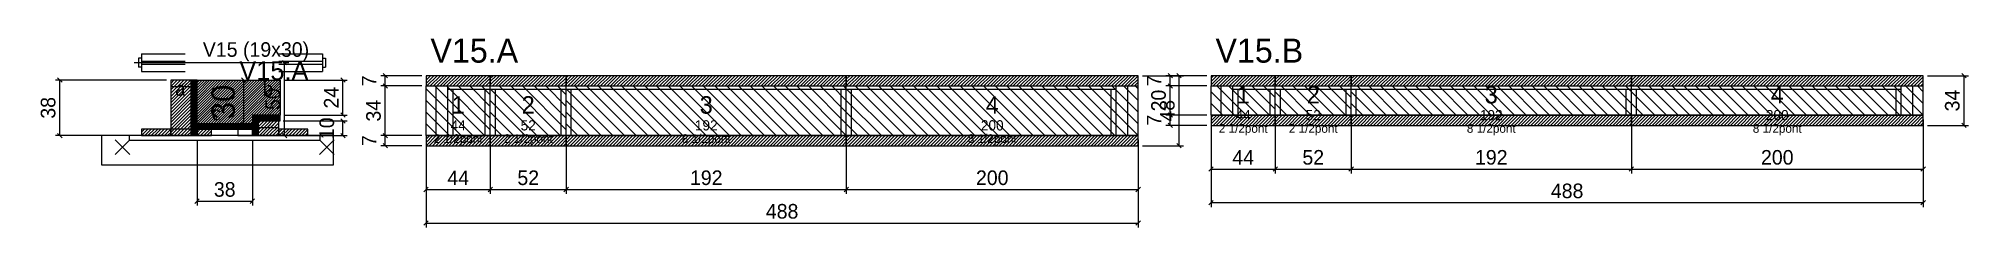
# Model space of a CAD drawing. Extents: x -69 to 1254, y -97 to 32.
import ezdxf
from ezdxf.enums import TextEntityAlignment as Align

# ---------------------------------------------------------------- set-up
doc = ezdxf.new("R2010")
doc.units = 0
for name, color, linetype in [('5', 5, 'Continuous'), ('barrote', 126, 'Continuous'), ('CONCRETO', 251, 'Continuous'), ('COTA', 241, 'Continuous'), ('Cota Seção (2x)', 241, 'Continuous'), ('detalhes', 7, 'Continuous'), ('Hachura', 251, 'Continuous'), ('Madeira', 126, 'Continuous'), ('NOMENCLATURA', 7, 'Continuous'), ('Painéis', 200, 'Continuous'), ('presilha', 224, 'Continuous'), ('Reaproveitamento', 30, 'Continuous'), ('SARR_2.2x7', 40, 'Continuous'), ('SARR_3.5x7', 81, 'Continuous'), ('SCO-___-LAJ', 224, 'Continuous'), ('TENSOR', 224, 'Continuous'), ('texto', 7, 'Continuous'), ('Texto Seção', 7, 'Continuous')]:
    doc.layers.add(name, color=color, linetype=linetype)
doc.dimstyles.new('PAINEL', dxfattribs={"dimtxt": 10, "dimasz": 3, "dimexe": 3, "dimexo": 3, "dimgap": 3, "dimtad": 1, "dimblk": 'OBLIQUE', "dimblk1": 'OBLIQUE', "dimcen": 2.5, "dimclrd": 4, "dimclre": 4, "dimclrt": 240, "dimazin": 3, "dimtfac": 1, "dimtmove": 0, "dimatfit": 3})
doc.dimstyles.new('SECAO2X', dxfattribs={"dimtxt": 16, "dimasz": 3, "dimexe": 3, "dimexo": 3, "dimgap": 3, "dimtad": 1, "dimblk": 'OBLIQUE', "dimblk1": 'OBLIQUE', "dimcen": 2.5, "dimclrd": 4, "dimclre": 4, "dimclrt": 240, "dimazin": 3, "dimtfac": 1, "dimtmove": 0, "dimatfit": 3})

# ---------------------------------------------------------------- blocks, each defined once
blk = doc.blocks.new('_OBLIQUE')
at = {"color": 0, "linetype": 'BYBLOCK'}
blk.add_line((-0.5, -0.5), (0.5, 0.5), dxfattribs=at)

msp = doc.modelspace()

# ---------------------------------------------------------------- hatches: boundary and pattern name
at = {"layer": 'COTA'}
h = msp.add_hatch(dxfattribs=at)
h.set_pattern_fill('ANSI31', scale=0.4)
h.paths.add_polyline_path([(40, -26), (40, 4), (97, 4), (97, -20), (78, -20), (78, -26)])
h = msp.add_hatch(dxfattribs=at)
h.set_pattern_fill('ANSI31', scale=0.5)
h.paths.add_polyline_path([(197, 0), (241, 0), (241, 7), (197, 7)])
h = msp.add_hatch(dxfattribs=at)
h.set_pattern_fill('ANSI31', scale=0.5)
h.paths.add_polyline_path([(241, 0), (293, 0), (293, 7), (241, 7)])
h = msp.add_hatch(dxfattribs=at)
h.set_pattern_fill('ANSI31', scale=0.5)
h.paths.add_polyline_path([(293, 0), (485, 0), (485, 7), (293, 7)])
h = msp.add_hatch(dxfattribs=at)
h.set_pattern_fill('ANSI31', scale=0.5)
h.paths.add_polyline_path([(485, 0), (685, 0), (685, 7), (485, 7)])
h = msp.add_hatch(dxfattribs=at)
h.set_pattern_fill('ANSI31', scale=0.5)
h.paths.add_polyline_path([(735, 0), (779, 0), (779, 7), (735, 7)])
h = msp.add_hatch(dxfattribs=at)
h.set_pattern_fill('ANSI31', scale=0.5)
h.paths.add_polyline_path([(779, 0), (831, 0), (831, 7), (779, 7)])
h = msp.add_hatch(dxfattribs=at)
h.set_pattern_fill('ANSI31', scale=0.5)
h.paths.add_polyline_path([(831, 0), (1023, 0), (1023, 7), (831, 7)])
h = msp.add_hatch(dxfattribs=at)
h.set_pattern_fill('ANSI31', scale=0.5)
h.paths.add_polyline_path([(1023, 0), (1223, 0), (1223, 7), (1023, 7)])
h = msp.add_hatch(dxfattribs=at)
h.set_pattern_fill('ANSI31', scale=0.5)
h.paths.add_polyline_path([(735, -27), (779, -27), (779, -20), (735, -20)])
h = msp.add_hatch(dxfattribs=at)
h.set_pattern_fill('ANSI31', scale=0.5)
h.paths.add_polyline_path([(779, -27), (831, -27), (831, -20), (779, -20)])
h = msp.add_hatch(dxfattribs=at)
h.set_pattern_fill('ANSI31', scale=0.5)
h.paths.add_polyline_path([(831, -27), (1023, -27), (1023, -20), (831, -20)])
h = msp.add_hatch(dxfattribs=at)
h.set_pattern_fill('ANSI31', scale=0.5)
h.paths.add_polyline_path([(1023, -27), (1223, -27), (1223, -20), (1023, -20)])
h = msp.add_hatch(dxfattribs=at)
h.set_pattern_fill('ANSI31', scale=0.5)
h.paths.add_polyline_path([(197, -41), (241, -41), (241, -34), (197, -34)])
h = msp.add_hatch(dxfattribs=at)
h.set_pattern_fill('ANSI31', scale=0.5)
h.paths.add_polyline_path([(241, -41), (293, -41), (293, -34), (241, -34)])
h = msp.add_hatch(dxfattribs=at)
h.set_pattern_fill('ANSI31', scale=0.5)
h.paths.add_polyline_path([(293, -41), (485, -41), (485, -34), (293, -34)])
h = msp.add_hatch(dxfattribs=at)
h.set_pattern_fill('ANSI31', scale=0.5)
h.paths.add_polyline_path([(485, -41), (685, -41), (685, -34), (485, -34)])
at = {"layer": 'Hachura'}
h = msp.add_hatch(dxfattribs=at)
h.set_pattern_fill('ANSI31', scale=0.5)
h.paths.add_polyline_path([(22, -34), (36, -34), (36, 4), (22, 4)])
h = msp.add_hatch(dxfattribs=at)
h.set_pattern_fill('ANSI31', scale=0.5)
h.paths.add_polyline_path([(22, -0.4), (36, -0.4), (36, 4), (22, 4)])
h = msp.add_hatch(dxfattribs=at)
h.set_pattern_fill('SOLID')
h.paths.add_polyline_path([(36, -34), (40, -34), (40, 4), (36, 4)])
h = msp.add_hatch(dxfattribs=at)
h.set_pattern_fill('SOLID')
h.paths.add_polyline_path([(40, -29.6), (78, -29.6), (78, -26), (40, -26)])
h = msp.add_hatch(dxfattribs=at)
h.set_pattern_fill('SOLID')
h.paths.add_polyline_path([(78, -24), (97, -24), (97, -20), (78, -20)])
h = msp.add_hatch(dxfattribs=at)
h.set_pattern_fill('SOLID')
h.paths.add_polyline_path([(78, -34), (82, -34), (82, -24), (78, -24)])
h = msp.add_hatch(dxfattribs=at)
h.set_pattern_fill('ANSI31', scale=0.5)
h.paths.add_polyline_path([(82, -34), (96, -34), (96, -24), (82, -24)])
h = msp.add_hatch(dxfattribs=at)
h.set_pattern_fill('ANSI31', scale=0.5)
h.paths.add_polyline_path([(82, -28.4), (96, -28.4), (96, -24), (82, -24)])
h = msp.add_hatch(dxfattribs=at)
h.set_pattern_fill('ANSI31', scale=0.5)
h.paths.add_polyline_path([(2, -34), (22, -34), (22, -29.6), (2, -29.6)])
h = msp.add_hatch(dxfattribs=at)
h.set_pattern_fill('ANSI31', scale=0.5)
h.paths.add_polyline_path([(40, -34), (50, -34), (50, -29.6), (40, -29.6)])
h = msp.add_hatch(dxfattribs=at)
h.set_pattern_fill('ANSI31', scale=0.5)
h.paths.add_polyline_path([(96, -34), (116, -34), (116, -29.6), (96, -29.6)])

# ---------------------------------------------------------------- linework, layer by layer
for p, q in [((0, 19), (0, 13)), ((2, 19), (0, 19)), ((2, 22), (32, 22)), ((2, 22), (2, 10)), ((2, 17), (32, 17)), ((2, 15), (32, 15)), ((96, 22), (126, 22)), ((96, 17), (126, 17)), ((96, 15), (126, 15)), ((126, 22), (126, 10)), ((126, 19), (128, 19)), ((128, 19), (128, 13)), ((2, 13), (0, 13)), ((2, 10), (32, 10)), ((96, 10), (126, 10)), ((126, 13), (128, 13))]:
    msp.add_line(p, q)
at = {"layer": 'barrote'}
msp.add_lwpolyline([(-25.5, -54), (133.5, -54), (133.5, -34), (-25.5, -34)], close=True, dxfattribs=at)
at = {"layer": 'CONCRETO'}
msp.add_lwpolyline([(40, -26), (40, 4), (97, 4), (97, -20), (78, -20), (78, -26)], close=True, dxfattribs=at)
at = {"layer": 'Madeira'}
for points in [[(22, -34), (36, -34), (36, 4), (22, 4)], [(22, -0.4), (36, -0.4), (36, 4), (22, 4)], [(82, -34), (96, -34), (96, -24), (82, -24)], [(82, -28.4), (96, -28.4), (96, -24), (82, -24)], [(2, -34), (22, -34), (22, -29.6), (2, -29.6)], [(22, -34), (36, -34), (36, -29.6), (22, -29.6)], [(40, -34), (50, -34), (50, -29.6), (40, -29.6)], [(68, -34), (78, -34), (78, -29.6), (68, -29.6)], [(96, -34), (116, -34), (116, -29.6), (96, -29.6)]]:
    msp.add_lwpolyline(points, close=True, dxfattribs=at)
at = {"layer": 'Painéis'}
for p, q in [((197, 0), (241, 0)), ((197, -34), (197, 0)), ((241, -34), (241, 0)), ((241, -34), (241, 0)), ((241, 0), (293, 0)), ((241, -34), (241, 0)), ((293, -34), (293, 0)), ((293, -34), (293, 0)), ((293, 0), (485, 0)), ((293, -34), (293, 0)), ((485, -34), (485, 0)), ((485, -34), (485, 0)), ((485, 0), (685, 0)), ((485, -34), (485, 0)), ((685, -34), (685, 0)), ((735, 0), (779, 0)), ((735, -20), (735, 0)), ((779, -20), (779, 0)), ((779, -20), (779, 0)), ((779, 0), (831, 0)), ((779, -20), (779, 0)), ((831, -20), (831, 0)), ((831, -20), (831, 0)), ((831, 0), (1023, 0)), ((831, -20), (831, 0)), ((1023, -20), (1023, 0)), ((1023, -20), (1023, 0)), ((1023, 0), (1223, 0)), ((1023, -20), (1023, 0)), ((1223, -20), (1223, 0)), ((735, -20), (779, -20)), ((779, -20), (831, -20)), ((831, -20), (1023, -20)), ((1023, -20), (1223, -20)), ((197, -34), (241, -34)), ((241, -34), (293, -34)), ((293, -34), (485, -34)), ((485, -34), (685, -34))]:
    msp.add_line(p, q, dxfattribs=at)
for points in [[(36, -34), (40, -34), (40, 4), (36, 4)], [(40, -29.6), (78, -29.6), (78, -26), (40, -26)], [(78, -24), (97, -24), (97, -20), (78, -20)], [(78, -34), (82, -34), (82, -24), (78, -24)]]:
    msp.add_lwpolyline(points, close=True, dxfattribs=at)
at = {"layer": 'presilha'}
for p, q in [((-16, -47), (-6, -37)), ((-16, -37), (-6, -47)), ((124, -47), (134, -37)), ((124, -37), (134, -47))]:
    msp.add_line(p, q, dxfattribs=at)
at = {"layer": 'Reaproveitamento', "color": 30}
for p, q in [((237, -34), (203, 0)), ((241, -30), (211, 0)), ((241, -22), (219, 0)), ((241, -14), (227, 0)), ((241, -6), (235, 0)), ((281, -34), (247, 0)), ((289, -34), (255, 0)), ((293, -30), (263, 0)), ((293, -22), (271, 0)), ((293, -14), (279, 0)), ((293, -6), (287, 0)), ((333, -34), (299, 0)), ((341, -34), (307, 0)), ((349, -34), (315, 0)), ((357, -34), (323, 0)), ((365, -34), (331, 0)), ((373, -34), (339, 0)), ((381, -34), (347, 0)), ((389, -34), (355, 0)), ((397, -34), (363, 0)), ((405, -34), (371, 0)), ((413, -34), (379, 0)), ((421, -34), (387, 0)), ((429, -34), (395, 0)), ((437, -34), (403, 0)), ((445, -34), (411, 0)), ((453, -34), (419, 0)), ((461, -34), (427, 0)), ((469, -34), (435, 0)), ((477, -34), (443, 0)), ((485, -34), (451, 0)), ((485, -26), (459, 0)), ((485, -18), (467, 0)), ((485, -10), (475, 0)), ((485, -2), (483, 0)), ((525, -34), (491, 0)), ((533, -34), (499, 0)), ((541, -34), (507, 0)), ((549, -34), (515, 0)), ((557, -34), (523, 0)), ((565, -34), (531, 0)), ((573, -34), (539, 0)), ((581, -34), (547, 0)), ((589, -34), (555, 0)), ((597, -34), (563, 0)), ((605, -34), (571, 0)), ((613, -34), (579, 0)), ((621, -34), (587, 0)), ((629, -34), (595, 0)), ((637, -34), (603, 0)), ((645, -34), (611, 0)), ((653, -34), (619, 0)), ((661, -34), (627, 0)), ((669, -34), (635, 0)), ((677, -34), (643, 0)), ((685, -34), (651, 0)), ((685, -26), (659, 0)), ((685, -18), (667, 0)), ((685, -10), (675, 0)), ((685, -2), (683, 0)), ((759, -20), (739, 0)), ((767, -20), (747, 0)), ((775, -20), (755, 0)), ((779, -16), (763, 0)), ((779, -8), (771, 0)), ((779, 0), (779, 0)), ((803, -20), (783, 0)), ((811, -20), (791, 0)), ((819, -20), (799, 0)), ((827, -20), (807, 0)), ((831, -16), (815, 0)), ((831, -8), (823, 0)), ((831, 0), (831, 0)), ((855, -20), (835, 0)), ((863, -20), (843, 0)), ((871, -20), (851, 0)), ((879, -20), (859, 0)), ((887, -20), (867, 0)), ((895, -20), (875, 0)), ((903, -20), (883, 0)), ((911, -20), (891, 0)), ((919, -20), (899, 0)), ((927, -20), (907, 0)), ((935, -20), (915, 0)), ((943, -20), (923, 0)), ((951, -20), (931, 0)), ((959, -20), (939, 0)), ((967, -20), (947, 0)), ((975, -20), (955, 0)), ((983, -20), (963, 0)), ((991, -20), (971, 0)), ((999, -20), (979, 0)), ((1007, -20), (987, 0)), ((1015, -20), (995, 0)), ((1023, -20), (1003, 0)), ((1023, -12), (1011, 0)), ((1023, -4), (1019, 0)), ((1047, -20), (1027, 0)), ((1055, -20), (1035, 0)), ((1063, -20), (1043, 0)), ((1071, -20), (1051, 0)), ((1079, -20), (1059, 0)), ((1087, -20), (1067, 0)), ((1095, -20), (1075, 0)), ((1103, -20), (1083, 0)), ((1111, -20), (1091, 0)), ((1119, -20), (1099, 0)), ((1127, -20), (1107, 0)), ((1135, -20), (1115, 0)), ((1143, -20), (1123, 0)), ((1151, -20), (1131, 0)), ((1159, -20), (1139, 0)), ((1167, -20), (1147, 0)), ((1175, -20), (1155, 0)), ((1183, -20), (1163, 0)), ((1191, -20), (1171, 0)), ((1199, -20), (1179, 0)), ((1207, -20), (1187, 0)), ((1215, -20), (1195, 0)), ((1223, -20), (1203, 0)), ((1223, -12), (1211, 0)), ((1223, -4), (1219, 0)), ((229, -34), (197, -2)), ((221, -34), (197, -10)), ((273, -34), (241, -2)), ((265, -34), (241, -10)), ((325, -34), (293, -2)), ((317, -34), (293, -10)), ((517, -34), (485, -2)), ((509, -34), (485, -10)), ((751, -20), (735, -4)), ((743, -20), (735, -12)), ((795, -20), (779, -4)), ((787, -20), (779, -12)), ((847, -20), (831, -4)), ((839, -20), (831, -12)), ((1039, -20), (1023, -4)), ((1031, -20), (1023, -12)), ((213, -34), (197, -18)), ((205, -34), (197, -26)), ((257, -34), (241, -18)), ((249, -34), (241, -26)), ((309, -34), (293, -18)), ((301, -34), (293, -26)), ((501, -34), (485, -18)), ((493, -34), (485, -26)), ((735, -20), (735, -20)), ((779, -20), (779, -20)), ((831, -20), (831, -20)), ((1023, -20), (1023, -20)), ((197, -34), (197, -34)), ((241, -34), (241, -34)), ((293, -34), (293, -34)), ((485, -34), (485, -34))]:
    msp.add_line(p, q, dxfattribs=at)
at = {"layer": 'SARR_2.2x7'}
for p, q in [((204, -34), (204, 0)), ((678, -34), (678, 0)), ((742, -20), (742, 0)), ((1216, -20), (1216, 0)), ((212, -2.2), (241, -2.2)), ((241, -2.2), (293, -2.2)), ((293, -2.2), (485, -2.2)), ((485, -2.2), (670, -2.2)), ((750, -2.2), (779, -2.2)), ((779, -2.2), (831, -2.2)), ((831, -2.2), (1023, -2.2)), ((1023, -2.2), (1208, -2.2))]:
    msp.add_line(p, q, dxfattribs=at)
at = {"layer": 'SARR_3.5x7'}
for p, q in [((212, -34), (212, 0)), ((241, -34), (241, 0)), ((241, -34), (241, 0)), ((293, -34), (293, 0)), ((293, -34), (293, 0)), ((485, -34), (485, 0)), ((485, -34), (485, 0)), ((670, -34), (670, 0)), ((750, -20), (750, 0)), ((779, -20), (779, 0)), ((779, -20), (779, 0)), ((831, -20), (831, 0)), ((831, -20), (831, 0)), ((1023, -20), (1023, 0)), ((1023, -20), (1023, 0)), ((1208, -20), (1208, 0)), ((215.5, -34), (215.5, -2.2)), ((237.5, -34), (237.5, -2.2)), ((244.5, -34), (244.5, -2.2)), ((289.5, -34), (289.5, -2.2)), ((296.5, -34), (296.5, -2.2)), ((481.5, -34), (481.5, -2.2)), ((488.5, -34), (488.5, -2.2)), ((666.5, -34), (666.5, -2.2)), ((753.5, -20), (753.5, -2.2)), ((775.5, -20), (775.5, -2.2)), ((782.5, -20), (782.5, -2.2)), ((827.5, -20), (827.5, -2.2)), ((834.5, -20), (834.5, -2.2)), ((1019.5, -20), (1019.5, -2.2)), ((1026.5, -20), (1026.5, -2.2)), ((1204.5, -20), (1204.5, -2.2)), ((750, -20), (753.5, -20)), ((775.5, -20), (779, -20)), ((779, -20), (782.5, -20)), ((827.5, -20), (831, -20)), ((831, -20), (834.5, -20)), ((1019.5, -20), (1023, -20)), ((1023, -20), (1026.5, -20)), ((1204.5, -20), (1208, -20)), ((212, -34), (215.5, -34)), ((237.5, -34), (241, -34)), ((241, -34), (244.5, -34)), ((289.5, -34), (293, -34)), ((293, -34), (296.5, -34)), ((481.5, -34), (485, -34)), ((485, -34), (488.5, -34)), ((666.5, -34), (670, -34))]:
    msp.add_line(p, q, dxfattribs=at)
at = {"layer": 'SCO-___-LAJ'}
for points in [[(197, 0), (241, 0), (241, 7), (197, 7)], [(241, 0), (293, 0), (293, 7), (241, 7)], [(293, 0), (485, 0), (485, 7), (293, 7)], [(485, 0), (685, 0), (685, 7), (485, 7)], [(735, 0), (779, 0), (779, 7), (735, 7)], [(779, 0), (831, 0), (831, 7), (779, 7)], [(831, 0), (1023, 0), (1023, 7), (831, 7)], [(1023, 0), (1223, 0), (1223, 7), (1023, 7)], [(735, -27), (779, -27), (779, -20), (735, -20)], [(779, -27), (831, -27), (831, -20), (779, -20)], [(831, -27), (1023, -27), (1023, -20), (831, -20)], [(1023, -27), (1223, -27), (1223, -20), (1023, -20)], [(-6.5, -37.2), (124.5, -37.2), (124.5, -34), (-6.5, -34)], [(197, -41), (241, -41), (241, -34), (197, -34)], [(241, -41), (293, -41), (293, -34), (241, -34)], [(293, -41), (485, -41), (485, -34), (293, -34)], [(485, -41), (685, -41), (685, -34), (485, -34)]]:
    msp.add_lwpolyline(points, close=True, dxfattribs=at)
at = {"layer": 'TENSOR'}
msp.add_line((-3, 16), (95, 16), dxfattribs=at)

# ---------------------------------------------------------------- texts
at = {"layer": '5'}
for s, height, p in [('1', 12, (757, -6)), ('2', 12, (805, -6)), ('3', 12, (927, -6)), ('4', 12, (1123, -6)), ('1', 12, (219, -13)), ('2', 12, (267, -13)), ('3', 12, (389, -13)), ('4', 12, (585, -13)), ('44', 7, (219, -27)), ('52', 7, (267, -27)), ('192', 7, (389, -27)), ('200', 7, (585, -27)), ('44', 7, (757, -20)), ('52', 7, (805, -20)), ('192', 7, (927, -20)), ('200', 7, (1123, -20))]:
    msp.add_text(s, height=height, dxfattribs=at).set_placement(p, align=Align.MIDDLE_CENTER)
at = {"layer": 'detalhes'}
for s, p in [('a', (25, -6.7)), ('b', (85, -6.7)), ('c', (50, -23.5))]:
    msp.add_text(s, height=9.6, dxfattribs=at).set_placement(p)
at = {"layer": 'NOMENCLATURA'}
for s, p in [('V15.A', (200, 16)), ('V15.B', (738, 16))]:
    msp.add_text(s, height=16.5, dxfattribs=at).set_placement(p)
at = {"layer": 'texto', "char_height": 6, "attachment_point": 5}
for s, insert in [('2 1/2pont', (757, -30)), ('2 1/2pont', (805, -30)), ('8 1/2pont', (927, -30)), ('8 1/2pont', (1123, -30)), ('2 1/2pont', (219, -37)), ('2 1/2pont', (267, -37)), ('8 1/2pont', (389, -37)), ('8 1/2pont', (585, -37))]:
    msp.add_mtext(s, dxfattribs=dict(at, insert=insert))
at = {"layer": 'Texto Seção'}
for s, height, p in [('V15 (19x30)', 10, (44, 20)), ('V15.A', 13, (69, 4))]:
    msp.add_text(s, height=height, dxfattribs=at).set_placement(p)

# ---------------------------------------------------------------- dimensions: what is measured, and where the dimension line sits
at = {"layer": 'COTA'}
for base, p1, p2 in [((100, -34), (96, -34), (96, 16)), ((-54, -34), (2, -34), (22, 4)), ((140, -20), (97, -20), (97, 4)), ((169, 0), (197, 0), (197, 7)), ((169, -34), (197, -34), (197, 0)), ((713, -41), (685, -41), (685, 7)), ((707, 0), (735, 0), (735, 7)), ((707, -20), (735, -20), (735, 0)), ((1251, -27), (1223, -27), (1223, 7)), ((140, -34), (96, -34), (96, -24)), ((707, -27), (735, -27), (735, -20)), ((169, -41), (197, -41), (197, -34))]:
    msp.add_linear_dim(base=base, p1=p1, p2=p2, angle=90, dimstyle='PAINEL', dxfattribs=at).render()
for base, p1, p2 in [((735, -57), (735, -20), (779, -20)), ((735, -80), (735, -20), (1223, -20)), ((779, -57), (779, -20), (831, -20)), ((831, -57), (831, -20), (1023, -20)), ((1023, -57), (1023, -20), (1223, -20)), ((40, -79), (40, -34), (78, -34)), ((197, -71), (197, -34), (241, -34)), ((197, -94), (197, -34), (685, -34)), ((241, -71), (241, -34), (293, -34)), ((293, -71), (293, -34), (485, -34)), ((485, -71), (485, -34), (685, -34))]:
    msp.add_linear_dim(base=base, p1=p1, p2=p2, dimstyle='PAINEL', dxfattribs=at).render()
at = {"layer": 'Cota Seção (2x)'}
msp.add_linear_dim(base=(72, -26), p1=(40, -26), p2=(40, 4), angle=90, dimstyle='SECAO2X', dxfattribs=at).render()

doc.saveas('drawing.dxf')
